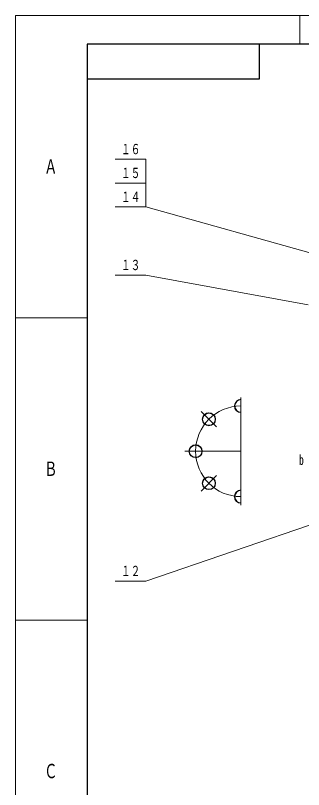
# Model space of a CAD drawing. Extents: x -2309 to 594, y 0 to 1373.
# Drawn here: x 0 to 100.3, y 571.8 to 841 of the extents above; entities that cross this region are included whole.
import ezdxf
from ezdxf.lldxf.tags import DXFTag

# ---------------------------------------------------------------- set-up
doc = ezdxf.new("R2010")
doc.units = 0
doc.header["$MEASUREMENT"] = 0
for name, color, linetype in [('Layer0', 7, 'Continuous'), ('Layer1', 7, 'Continuous'), ('Layer2', 7, 'Continuous'), ('Layer4', 7, 'Continuous'), ('Layer8', 7, 'Continuous')]:
    doc.layers.add(name, color=color, linetype=linetype)
doc.styles.add('PicadTxt 1', font='SIMFANG.TTF', dxfattribs={"height": 0.2})
tags = doc.linetypes.add('中心线', pattern=[20.6, 15, -1.8, 2, -1.8]).pattern_tags.tags
tags[10:11] = [DXFTag(74, 4), DXFTag(75, 0), DXFTag(340, '0'), DXFTag(46, 0.0), DXFTag(50, 0.0), DXFTag(44, 0.0), DXFTag(45, 0.0)]
tags[8:9] = [DXFTag(74, 4), DXFTag(75, 0), DXFTag(340, '0'), DXFTag(46, 0.0), DXFTag(50, 0.0), DXFTag(44, 0.0), DXFTag(45, 0.0)]
tags[6:7] = [DXFTag(74, 4), DXFTag(75, 0), DXFTag(340, '0'), DXFTag(46, 0.0), DXFTag(50, 0.0), DXFTag(44, 0.0), DXFTag(45, 0.0)]
tags[4:5] = [DXFTag(74, 4), DXFTag(75, 0), DXFTag(340, '0'), DXFTag(46, 0.0), DXFTag(50, 0.0), DXFTag(44, 0.0), DXFTag(45, 0.0)]
tags = doc.linetypes.add('实线', pattern=[0, 0]).pattern_tags.tags
tags[4:5] = [DXFTag(74, 4), DXFTag(75, 0), DXFTag(340, '0'), DXFTag(46, 0.0), DXFTag(50, 0.0), DXFTag(44, 0.0), DXFTag(45, 0.0)]

msp = doc.modelspace()

# ---------------------------------------------------------------- linework, layer by layer
at = {"layer": 'Layer0', "color": 0, "linetype": '实线', "lineweight": 30}
for centre, start, end in [((78.46574, 705.19379), 90.0005961, -90.0005961), ((78.46574, 673.69366), 90.0003974, -90.0003974)]:
    msp.add_arc(centre, 2.2, start, end, dxfattribs=at)
at = {"layer": 'Layer1', "color": 1, "linetype": '实线', "lineweight": 5}
for centre, start, end in [((78.46574, 705.19379), 180, -90.0005828), ((78.46574, 673.69366), 90.0003886, -90)]:
    msp.add_arc(centre, 2.25, start, end, dxfattribs=at)
at = {"layer": 'Layer2', "color": 5, "linetype": '中心线', "lineweight": 5}
for p, q in [((78.46572, 670.69373), (78.46572, 708.19373)), ((59.71572, 689.44373), (78.46572, 689.44373))]:
    msp.add_line(p, q, dxfattribs=at)
msp.add_arc((78.46572, 689.44373), 15.75, 90, -90, dxfattribs=at)
at = {"layer": 'Layer8', "color": 9, "linetype": '实线', "lineweight": 5}
for p, q in [((594, 841), (0, 841)), ((0, 841), (0, 0)), ((99, 831), (99, 841)), ((0, 735.875), (25, 735.875)), ((0, 630.75), (25, 630.75))]:
    msp.add_line(p, q, dxfattribs=at)
at = {"layer": 'Layer8', "color": 0, "linetype": '实线', "lineweight": 30}
for p, q in [((584, 831), (25, 831)), ((25, 831), (25, 10)), ((85, 819), (85, 831)), ((25, 819), (85, 819))]:
    msp.add_line(p, q, dxfattribs=at)
at = {"layer": 'Layer8', "color": 1, "linetype": '实线', "lineweight": 5}
for p, q in [((45.39565, 791.01398), (34.72899, 791.01398)), ((45.39565, 782.71399), (45.39565, 791.01398)), ((45.39565, 782.71399), (34.72899, 782.71399)), ((45.39565, 774.414), (45.39565, 782.71399)), ((45.39565, 774.414), (34.72899, 774.414)), ((105.77372, 757.57739), (45.39565, 774.414)), ((45.39565, 750.69702), (34.72899, 750.69702)), ((101.83624, 740.35022), (45.39565, 750.69702)), ((114.63627, 667.94373), (45.39565, 644.27972)), ((45.39565, 644.27972), (34.72899, 644.27972))]:
    msp.add_line(p, q, dxfattribs=at)
at = {"layer": 'Layer8', "color": 5, "linetype": '中心线', "lineweight": 5}
for p, q in [((64.64177, 703.2677), (70.0158, 697.89368)), ((58.9157, 689.44373), (66.51572, 689.44373)), ((64.64177, 675.61975), (70.01579, 680.99377))]:
    msp.add_line(p, q, dxfattribs=at)
at = {"layer": 'Layer8', "color": 0, "linetype": '实线', "lineweight": 30}
for centre in [(67.32877, 700.58069), (62.71568, 689.44373), (67.32877, 678.30676)]:
    msp.add_circle(centre, 2.2, dxfattribs=at)
at = {"layer": 'Layer8', "color": 1, "linetype": '实线', "lineweight": 5}
for centre, start, end in [((67.32877, 700.58069), -134.9998626, 134.9997252), ((62.71568, 689.44373), -89.9996114, 180), ((67.32877, 678.30676), -45, -134.9997252)]:
    msp.add_arc(centre, 2.25, start, end, dxfattribs=at)

# ---------------------------------------------------------------- texts
at = {"layer": 'Layer4', "color": 2, "style": 'PicadTxt 1', "width": 0.674667}
msp.add_text('b', height=3.57143, dxfattribs=at).set_placement((98.72059, 684.70203))
at = {"layer": 'Layer8', "color": 2, "style": 'PicadTxt 1', "width": 0.674667}
for s, height, p in [('１６', 3.571429, (36.72899, 792.76398)), ('Ａ', 5, (10, 785.9875)), ('１５', 3.571429, (36.72899, 784.46399)), ('１４', 3.571429, (36.72899, 776.164)), ('１３', 3.571429, (36.72899, 752.44702)), ('Ｂ', 5, (10, 680.8625)), ('１２', 3.571429, (36.72899, 646.02972)), ('Ｃ', 5, (10, 575.7375))]:
    msp.add_text(s, height=height, dxfattribs=at).set_placement(p)

doc.saveas('drawing.dxf')
